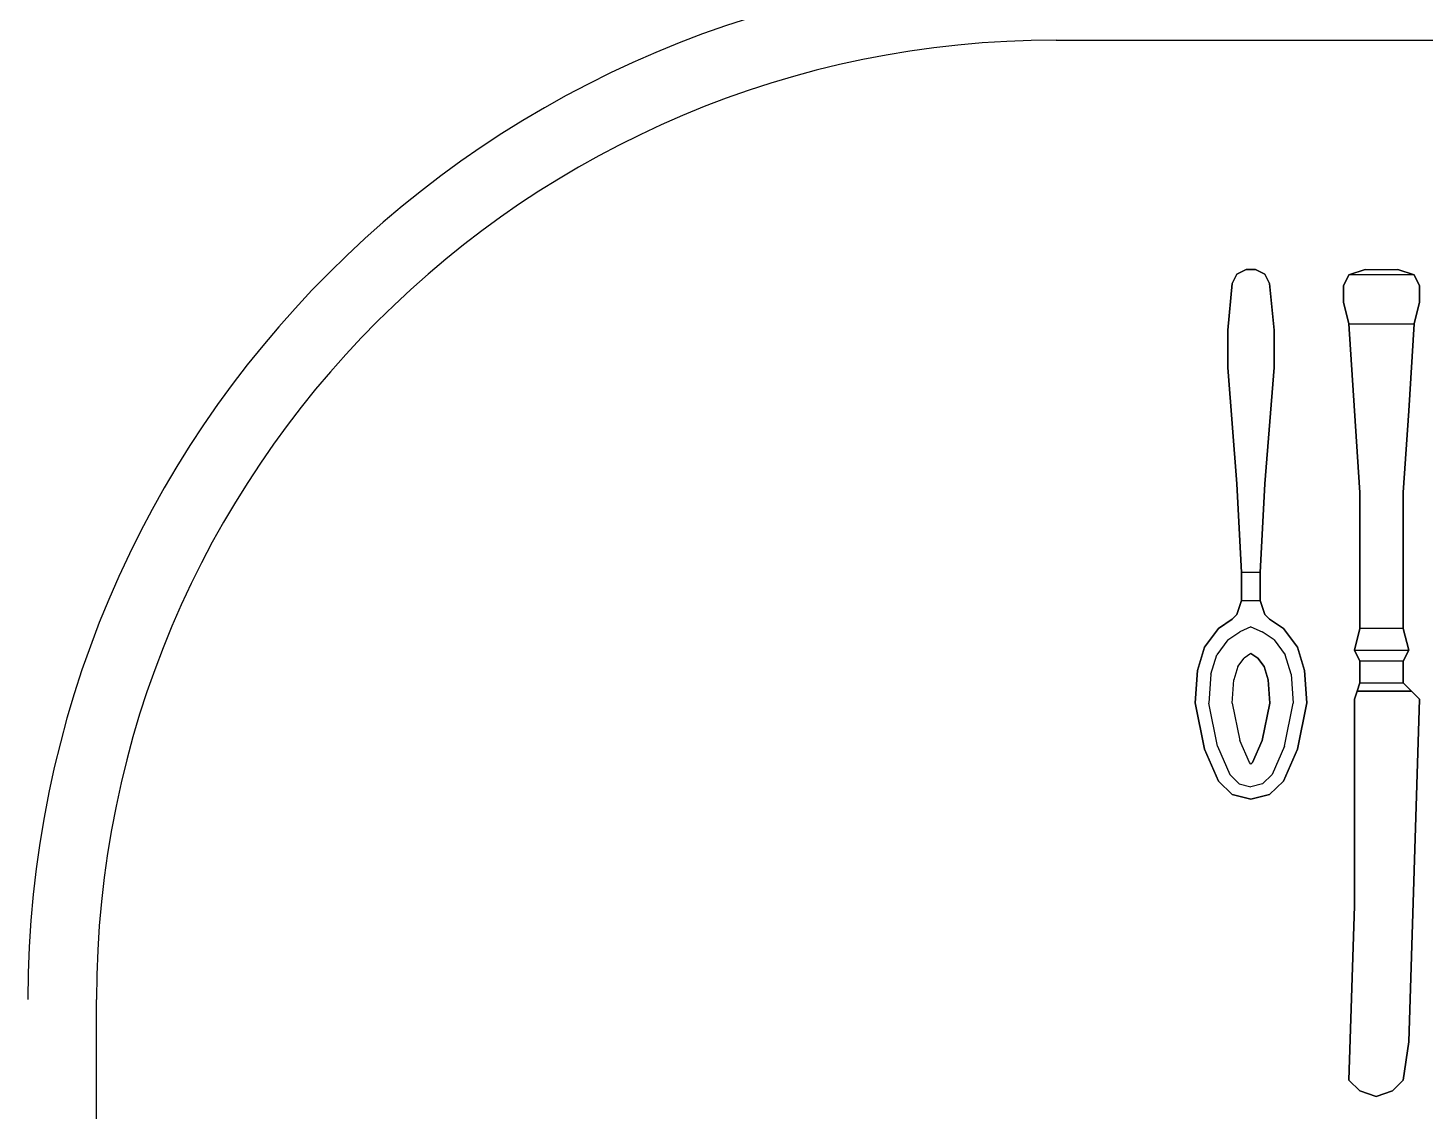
# Model space of a CAD drawing. Extents: x 15.9 to 33.1, y 12.3 to 21.3.
# Drawn here: x 22.179 to 22.5742, y 14.438 to 14.7444 of the extents above; entities that cross this region are included whole.
import ezdxf

# ---------------------------------------------------------------- set-up
doc = ezdxf.new("R2010")
doc.units = 0
doc.header["$LTSCALE"] = 0.5
doc.header["$MEASUREMENT"] = 0
doc.layers.get('0').update_dxf_attribs({"linetype": 'CONTINUOUS'})

# ---------------------------------------------------------------- blocks, each defined once
blk = doc.blocks.new('A$C403C54AD')
for p, q in [((0.83575, 1.53256, -0.0006), (1.99923, 1.53256, -0.0006)), ((0.56427, 0.79569, -0.0006), (0.56427, 1.26108, -0.0006))]:
    blk.add_line(p, q)
for radius in [0.29087, 0.27148]:
    blk.add_arc((0.83575, 1.26108, -0.0006), radius, 90, 180)
for points, invisible_edges in [([(0.8922, 1.46766, -0.04251), (0.88956, 1.46766, -0.04251), (0.88693, 1.46634, -0.04237), (0.89484, 1.46634, -0.04237)], 4), ([(0.8922, 1.46766, -0.04605), (0.88956, 1.46766, -0.04605), (0.88693, 1.46634, -0.04634), (0.89484, 1.46634, -0.04634)], 4), ([(0.89616, 1.4637, -0.04257), (0.88561, 1.4637, -0.04257), (0.88429, 1.45051, -0.0426), (0.89748, 1.45051, -0.0426)], 5), ([(0.89616, 1.4637, -0.04655), (0.88561, 1.4637, -0.04655), (0.88429, 1.45051, -0.04658), (0.89748, 1.45051, -0.04658)], 5), ([(0.88693, 1.46634, -0.04237), (0.89484, 1.46634, -0.04237), (0.89616, 1.4637, -0.04257), (0.88561, 1.4637, -0.04257)], 5), ([(0.88693, 1.46634, -0.04634), (0.89484, 1.46634, -0.04634), (0.89616, 1.4637, -0.04655), (0.88561, 1.4637, -0.04655)], 5), ([(0.91705, 1.46304, -0.03581), (0.9386, 1.46304, -0.03581), (0.93706, 1.46612, -0.03734), (0.91859, 1.46612, -0.03734)], 1), ([(0.91705, 1.46304, -0.04504), (0.9386, 1.46304, -0.04504), (0.93706, 1.46612, -0.0435), (0.91859, 1.46612, -0.0435)], 1), ([(0.9386, 1.45842, -0.03427), (0.91705, 1.45842, -0.03427), (0.91705, 1.46304, -0.03581), (0.9386, 1.46304, -0.03581)], 5), ([(0.9386, 1.45842, -0.04658), (0.91705, 1.45842, -0.04658), (0.91705, 1.46304, -0.04504), (0.9386, 1.46304, -0.04504)], 5), ([(0.91859, 1.45227, -0.03581), (0.93706, 1.45227, -0.03581), (0.9386, 1.45842, -0.03427), (0.91705, 1.45842, -0.03427)], 4), ([(0.91859, 1.45227, -0.04504), (0.93706, 1.45227, -0.04504), (0.9386, 1.45842, -0.04658), (0.91705, 1.45842, -0.04658)], 4), ([(0.93552, 1.42764, -0.03427), (0.92013, 1.42764, -0.03427), (0.91859, 1.45227, -0.03581), (0.93706, 1.45227, -0.03581)], 1), ([(0.93552, 1.42764, -0.04658), (0.92013, 1.42764, -0.04658), (0.91859, 1.45227, -0.04504), (0.93706, 1.45227, -0.04504)], 1), ([(0.88429, 1.45051, -0.0426), (0.89748, 1.45051, -0.0426), (0.89748, 1.43995, -0.04232), (0.88429, 1.43995, -0.04232)], 5), ([(0.88429, 1.45051, -0.04658), (0.89748, 1.45051, -0.04658), (0.89748, 1.43995, -0.0463), (0.88429, 1.43995, -0.0463)], 5), ([(0.89748, 1.43995, -0.0463), (0.88429, 1.43995, -0.0463), (0.88693, 1.40697, -0.04292), (0.89484, 1.40697, -0.04292)], 5), ([(0.88429, 1.43995, -0.0463), (0.88429, 1.43995, -0.04232), (0.88693, 1.40697, -0.04028), (0.88693, 1.40697, -0.04292)], 4), ([(0.89748, 1.43995, -0.04232), (0.88429, 1.43995, -0.04232), (0.88693, 1.40697, -0.04028), (0.89484, 1.40697, -0.04028)], 5), ([(0.89484, 1.40697, -0.04292), (0.89484, 1.40697, -0.04028), (0.89748, 1.43995, -0.04232), (0.89748, 1.43995, -0.0463)], 1), ([(0.92167, 1.40455, -0.03427), (0.93398, 1.40455, -0.03427), (0.93552, 1.42764, -0.03427), (0.92013, 1.42764, -0.03427)], 5), ([(0.92167, 1.40455, -0.04658), (0.93398, 1.40455, -0.04658), (0.93552, 1.42764, -0.04658), (0.92013, 1.42764, -0.04658)], 5), ([(0.88693, 1.40697, -0.04028), (0.89484, 1.40697, -0.04028), (0.89352, 1.3819, -0.03779), (0.88825, 1.3819, -0.03779)], 1), ([(0.88693, 1.40697, -0.04028), (0.88693, 1.40697, -0.04292), (0.88825, 1.3819, -0.04001), (0.88825, 1.3819, -0.03779)], 5), ([(0.88693, 1.40697, -0.04292), (0.89484, 1.40697, -0.04292), (0.89352, 1.3819, -0.04001), (0.88825, 1.3819, -0.04001)], 1), ([(0.89352, 1.3819, -0.03779), (0.89352, 1.3819, -0.04001), (0.89484, 1.40697, -0.04292), (0.89484, 1.40697, -0.04028)], 5), ([(0.93398, 1.36607, -0.03581), (0.92167, 1.36607, -0.03581), (0.92167, 1.40455, -0.03427), (0.93398, 1.40455, -0.03427)], 4), ([(0.93398, 1.36607, -0.04504), (0.92167, 1.36607, -0.04504), (0.92167, 1.40455, -0.04658), (0.93398, 1.40455, -0.04658)], 4), ([(0.88825, 1.3819, -0.04001), (0.88825, 1.3819, -0.03779), (0.88825, 1.37399, -0.03842), (0.88825, 1.37399, -0.04064)], 5), ([(0.89352, 1.37399, -0.04064), (0.89352, 1.37399, -0.03842), (0.89352, 1.3819, -0.03779), (0.89352, 1.3819, -0.04001)], 5), ([(0.88825, 1.37399, -0.03842), (0.89352, 1.37399, -0.03842), (0.89484, 1.37003, -0.04027), (0.88693, 1.37003, -0.04027)], 4), ([(0.88825, 1.37399, -0.03842), (0.88825, 1.37399, -0.04064), (0.88693, 1.37003, -0.04236), (0.88693, 1.37003, -0.04027)], 5), ([(0.88825, 1.37399, -0.04064), (0.89352, 1.37399, -0.04064), (0.89484, 1.37003, -0.04236), (0.88693, 1.37003, -0.04236)], 4), ([(0.89352, 1.37399, -0.04064), (0.89352, 1.37399, -0.03842), (0.89484, 1.37003, -0.04027), (0.89484, 1.37003, -0.04236)], 5), ([(0.88774, 1.36518, -0.04424), (0.88561, 1.3687, -0.04315), (0.88165, 1.36608, -0.04195), (0.88434, 1.36289, -0.04423)], 5), ([(0.88774, 1.36518, -0.04292), (0.88561, 1.3687, -0.041), (0.88165, 1.36608, -0.04063), (0.88434, 1.36289, -0.04291)], 5), ([(0.89484, 1.37003, -0.04027), (0.88693, 1.37003, -0.04027), (0.88561, 1.3687, -0.041), (0.89616, 1.3687, -0.041)], 5), ([(0.89484, 1.37003, -0.04236), (0.88693, 1.37003, -0.04236), (0.88561, 1.3687, -0.04315), (0.89616, 1.3687, -0.04315)], 5), ([(0.88693, 1.37003, -0.04236), (0.88693, 1.37003, -0.04027), (0.88561, 1.3687, -0.041), (0.88561, 1.3687, -0.04315)], 1), ([(0.88561, 1.3687, -0.04315), (0.89088, 1.3687, -0.04315), (0.89088, 1.36654, -0.04406), (0.88774, 1.36518, -0.04424)], 11), ([(0.88561, 1.3687, -0.041), (0.89088, 1.3687, -0.041), (0.89088, 1.36654, -0.04274), (0.88774, 1.36518, -0.04292)], 11), ([(0.89616, 1.3687, -0.04315), (0.89088, 1.3687, -0.04315), (0.89088, 1.36654, -0.04406), (0.89402, 1.36518, -0.04424)], 11), ([(0.89616, 1.3687, -0.041), (0.89088, 1.3687, -0.041), (0.89088, 1.36654, -0.04274), (0.89402, 1.36518, -0.04292)], 11), ([(0.89402, 1.36518, -0.04292), (0.89616, 1.3687, -0.041), (0.90012, 1.36608, -0.04063), (0.89743, 1.36289, -0.04291)], 5), ([(0.89484, 1.37003, -0.04027), (0.89484, 1.37003, -0.04236), (0.89616, 1.3687, -0.04315), (0.89616, 1.3687, -0.041)], 1), ([(0.88165, 1.36608, -0.04195), (0.88434, 1.36289, -0.04423), (0.88119, 1.35867, -0.04406), (0.87769, 1.36082, -0.04147)], 5), ([(0.88165, 1.36608, -0.04063), (0.88434, 1.36289, -0.04291), (0.88119, 1.35867, -0.04274), (0.87769, 1.36082, -0.04015)], 5), ([(0.88892, 1.35767, -0.04647), (0.88434, 1.36289, -0.04423), (0.88774, 1.36518, -0.04424), (0.89088, 1.35902, -0.04627)], 5), ([(0.88892, 1.35767, -0.04515), (0.88434, 1.36289, -0.04291), (0.88774, 1.36518, -0.04292), (0.89088, 1.35902, -0.04495)], 5), ([(0.88774, 1.36518, -0.04424), (0.89088, 1.35902, -0.04627), (0.89088, 1.35902, -0.04627), (0.89088, 1.36654, -0.04406)], 5), ([(0.88774, 1.36518, -0.04292), (0.89088, 1.35902, -0.04495), (0.89088, 1.35902, -0.04495), (0.89088, 1.36654, -0.04274)], 5), ([(0.89402, 1.36518, -0.04424), (0.89088, 1.35902, -0.04627), (0.89088, 1.35902, -0.04627), (0.89088, 1.36654, -0.04406)], 5), ([(0.89402, 1.36518, -0.04292), (0.89088, 1.35902, -0.04495), (0.89088, 1.35902, -0.04495), (0.89088, 1.36654, -0.04274)], 5), ([(0.89284, 1.35767, -0.04647), (0.89743, 1.36289, -0.04423), (0.89402, 1.36518, -0.04424), (0.89088, 1.35902, -0.04627)], 5), ([(0.89284, 1.35767, -0.04515), (0.89743, 1.36289, -0.04291), (0.89402, 1.36518, -0.04292), (0.89088, 1.35902, -0.04495)], 5), ([(0.90012, 1.36608, -0.04195), (0.89743, 1.36289, -0.04423), (0.90058, 1.35867, -0.04406), (0.90408, 1.36082, -0.04147)], 5), ([(0.90012, 1.36608, -0.04063), (0.89743, 1.36289, -0.04291), (0.90058, 1.35867, -0.04274), (0.90408, 1.36082, -0.04015)], 5), ([(0.88119, 1.35867, -0.04274), (0.87769, 1.36082, -0.04015), (0.87571, 1.35422, -0.03974), (0.87953, 1.35316, -0.04222)], 5), ([(0.88119, 1.35867, -0.04406), (0.87769, 1.36082, -0.04147), (0.87571, 1.35422, -0.04106), (0.87953, 1.35316, -0.04354)], 5), ([(0.88119, 1.35867, -0.04406), (0.88715, 1.3553, -0.04638), (0.88892, 1.35767, -0.04647), (0.88434, 1.36289, -0.04423)], 5), ([(0.88119, 1.35867, -0.04274), (0.88715, 1.3553, -0.04506), (0.88892, 1.35767, -0.04515), (0.88434, 1.36289, -0.04291)], 5), ([(0.90058, 1.35867, -0.04406), (0.89462, 1.3553, -0.04638), (0.89284, 1.35767, -0.04647), (0.89743, 1.36289, -0.04423)], 5), ([(0.90058, 1.35867, -0.04274), (0.89462, 1.3553, -0.04506), (0.89284, 1.35767, -0.04515), (0.89743, 1.36289, -0.04291)], 5), ([(0.90058, 1.35867, -0.04274), (0.90408, 1.36082, -0.04015), (0.90606, 1.35422, -0.03974), (0.90224, 1.35316, -0.04222)], 5), ([(0.90058, 1.35867, -0.04406), (0.90408, 1.36082, -0.04147), (0.90606, 1.35422, -0.04106), (0.90224, 1.35316, -0.04354)], 5), ([(0.88604, 1.35158, -0.04614), (0.87953, 1.35316, -0.04354), (0.88119, 1.35867, -0.04406), (0.88715, 1.3553, -0.04638)], 5), ([(0.88604, 1.35158, -0.04482), (0.87953, 1.35316, -0.04222), (0.88119, 1.35867, -0.04274), (0.88715, 1.3553, -0.04506)], 5), ([(0.89462, 1.3553, -0.04638), (0.88715, 1.3553, -0.04638), (0.88892, 1.35767, -0.04647), (0.89284, 1.35767, -0.04647)], 5), ([(0.89462, 1.3553, -0.04506), (0.88715, 1.3553, -0.04506), (0.88892, 1.35767, -0.04515), (0.89284, 1.35767, -0.04515)], 5), ([(0.88892, 1.35767, -0.04647), (0.89284, 1.35767, -0.04647), (0.89088, 1.35902, -0.04627)], 1), ([(0.88892, 1.35767, -0.04515), (0.89284, 1.35767, -0.04515), (0.89088, 1.35902, -0.04495)], 1), ([(0.89573, 1.35158, -0.04482), (0.90224, 1.35316, -0.04222), (0.90058, 1.35867, -0.04274), (0.89462, 1.3553, -0.04506)], 5), ([(0.92167, 1.35684, -0.04504), (0.92167, 1.35684, -0.03581), (0.92167, 1.35068, -0.03581), (0.92167, 1.35068, -0.04504)], 4), ([(0.93398, 1.35068, -0.04504), (0.93398, 1.35068, -0.03581), (0.93398, 1.35684, -0.03581), (0.93398, 1.35684, -0.04504)], 1), ([(0.87571, 1.35422, -0.03974), (0.87953, 1.35316, -0.04222), (0.87893, 1.34491, -0.04133), (0.87505, 1.34501, -0.03888)], 5), ([(0.87571, 1.35422, -0.04106), (0.87953, 1.35316, -0.04354), (0.87893, 1.34491, -0.04265), (0.87505, 1.34501, -0.0402)], 5), ([(0.87893, 1.34491, -0.04265), (0.88556, 1.34497, -0.0452), (0.88604, 1.35158, -0.04614), (0.87953, 1.35316, -0.04354)], 5), ([(0.87893, 1.34491, -0.04133), (0.88556, 1.34497, -0.04388), (0.88604, 1.35158, -0.04482), (0.87953, 1.35316, -0.04222)], 5), ([(0.88604, 1.35158, -0.04614), (0.89573, 1.35158, -0.04614), (0.89462, 1.3553, -0.04638), (0.88715, 1.3553, -0.04638)], 5), ([(0.88604, 1.35158, -0.04482), (0.89573, 1.35158, -0.04482), (0.89462, 1.3553, -0.04506), (0.88715, 1.3553, -0.04506)], 5), ([(0.90283, 1.34491, -0.04265), (0.89621, 1.34497, -0.0452), (0.89573, 1.35158, -0.04614), (0.90224, 1.35316, -0.04354)], 5), ([(0.90283, 1.34491, -0.04133), (0.89621, 1.34497, -0.04388), (0.89573, 1.35158, -0.04482), (0.90224, 1.35316, -0.04222)], 5), ([(0.90606, 1.35422, -0.03974), (0.90224, 1.35316, -0.04222), (0.90283, 1.34491, -0.04133), (0.90672, 1.34501, -0.03888)], 5), ([(0.90606, 1.35422, -0.04106), (0.90224, 1.35316, -0.04354), (0.90283, 1.34491, -0.04265), (0.90672, 1.34501, -0.0402)], 5), ([(0.89621, 1.34497, -0.0452), (0.88556, 1.34497, -0.0452), (0.88604, 1.35158, -0.04614), (0.89573, 1.35158, -0.04614)], 5), ([(0.89621, 1.34497, -0.04388), (0.88556, 1.34497, -0.04388), (0.88604, 1.35158, -0.04482), (0.89573, 1.35158, -0.04482)], 5), ([(0.9386, 1.34606, -0.03965), (0.92013, 1.34606, -0.03965), (0.9209, 1.34837, -0.03888), (0.93629, 1.34837, -0.03888)], 1), ([(0.9386, 1.34606, -0.04119), (0.92013, 1.34606, -0.04119), (0.9209, 1.34837, -0.04196), (0.93629, 1.34837, -0.04196)], 1), ([(0.9209, 1.34837, -0.04196), (0.9209, 1.34837, -0.03888), (0.92013, 1.34606, -0.03965), (0.92013, 1.34606, -0.04119)], 5), ([(0.92167, 1.35068, -0.03581), (0.92167, 1.35068, -0.04504), (0.9209, 1.34837, -0.04196), (0.9209, 1.34837, -0.03888)], 5), ([(0.93629, 1.34837, -0.03888), (0.93629, 1.34837, -0.04196), (0.93398, 1.35068, -0.04504), (0.93398, 1.35068, -0.03581)], 5), ([(0.9386, 1.34606, -0.04119), (0.9386, 1.34606, -0.03965), (0.93629, 1.34837, -0.03888), (0.93629, 1.34837, -0.04196)], 5), ([(0.87893, 1.34491, -0.04265), (0.87505, 1.34501, -0.0402), (0.87769, 1.33198, -0.03816), (0.88139, 1.33278, -0.04067)], 5), ([(0.87893, 1.34491, -0.04133), (0.87505, 1.34501, -0.03888), (0.87769, 1.33198, -0.03684), (0.88139, 1.33278, -0.03935)], 5), ([(0.88771, 1.33436, -0.04216), (0.88139, 1.33278, -0.03935), (0.87893, 1.34491, -0.04133), (0.88556, 1.34497, -0.04388)], 5), ([(0.88771, 1.33436, -0.04348), (0.88139, 1.33278, -0.04067), (0.87893, 1.34491, -0.04265), (0.88556, 1.34497, -0.0452)], 5), ([(0.88771, 1.33436, -0.04216), (0.89406, 1.33436, -0.04216), (0.89621, 1.34497, -0.04388), (0.88556, 1.34497, -0.04388)], 5), ([(0.88771, 1.33436, -0.04348), (0.89406, 1.33436, -0.04348), (0.89621, 1.34497, -0.0452), (0.88556, 1.34497, -0.0452)], 5), ([(0.89406, 1.33436, -0.04216), (0.90038, 1.33278, -0.03935), (0.90283, 1.34491, -0.04133), (0.89621, 1.34497, -0.04388)], 5), ([(0.89406, 1.33436, -0.04348), (0.90038, 1.33278, -0.04067), (0.90283, 1.34491, -0.04265), (0.89621, 1.34497, -0.0452)], 5), ([(0.90283, 1.34491, -0.04265), (0.90672, 1.34501, -0.0402), (0.90408, 1.33198, -0.03816), (0.90038, 1.33278, -0.04067)], 5), ([(0.90283, 1.34491, -0.04133), (0.90672, 1.34501, -0.03888), (0.90408, 1.33198, -0.03684), (0.90038, 1.33278, -0.03935)], 5), ([(0.92013, 1.28757, -0.03965), (0.93552, 1.24909, -0.03965), (0.9386, 1.34606, -0.03965), (0.92013, 1.34606, -0.03965)], 5), ([(0.92013, 1.28757, -0.04119), (0.93552, 1.24909, -0.04119), (0.9386, 1.34606, -0.04119), (0.92013, 1.34606, -0.04119)], 5), ([(0.92013, 1.34606, -0.03965), (0.92013, 1.34606, -0.04119), (0.92013, 1.28757, -0.04119), (0.92013, 1.28757, -0.03965)], 5), ([(0.93552, 1.24909, -0.04119), (0.93552, 1.24909, -0.03965), (0.9386, 1.34606, -0.03965), (0.9386, 1.34606, -0.04119)], 5), ([(0.87769, 1.33198, -0.03816), (0.88139, 1.33278, -0.04067), (0.8849, 1.32476, -0.03896), (0.88165, 1.32291, -0.03632)], 5), ([(0.87769, 1.33198, -0.03684), (0.88139, 1.33278, -0.03935), (0.8849, 1.32476, -0.03764), (0.88165, 1.32291, -0.035)], 5), ([(0.8849, 1.32476, -0.03896), (0.89045, 1.32814, -0.04186), (0.88771, 1.33436, -0.04348), (0.88139, 1.33278, -0.04067)], 5), ([(0.8849, 1.32476, -0.03764), (0.89045, 1.32814, -0.04054), (0.88771, 1.33436, -0.04216), (0.88139, 1.33278, -0.03935)], 5), ([(0.89132, 1.32814, -0.04186), (0.89045, 1.32814, -0.04186), (0.88771, 1.33436, -0.04348), (0.89406, 1.33436, -0.04348)], 5), ([(0.89132, 1.32814, -0.04054), (0.89045, 1.32814, -0.04054), (0.88771, 1.33436, -0.04216), (0.89406, 1.33436, -0.04216)], 5), ([(0.89687, 1.32476, -0.03896), (0.89132, 1.32814, -0.04186), (0.89406, 1.33436, -0.04348), (0.90038, 1.33278, -0.04067)], 5), ([(0.89687, 1.32476, -0.03764), (0.89132, 1.32814, -0.04054), (0.89406, 1.33436, -0.04216), (0.90038, 1.33278, -0.03935)], 5), ([(0.90408, 1.33198, -0.03816), (0.90038, 1.33278, -0.04067), (0.89687, 1.32476, -0.03896), (0.90012, 1.32291, -0.03632)], 5), ([(0.90408, 1.33198, -0.03684), (0.90038, 1.33278, -0.03935), (0.89687, 1.32476, -0.03764), (0.90012, 1.32291, -0.035)], 5), ([(0.89045, 1.32814, -0.04054), (0.88758, 1.32213, -0.03709), (0.8849, 1.32476, -0.03764), (0.89045, 1.32814, -0.04054)], 5), ([(0.89045, 1.32814, -0.04186), (0.88758, 1.32213, -0.03841), (0.8849, 1.32476, -0.03896), (0.89045, 1.32814, -0.04186)], 5), ([(0.89088, 1.32132, -0.0369), (0.89088, 1.32772, -0.0404), (0.89045, 1.32814, -0.04054), (0.88758, 1.32213, -0.03709)], 5), ([(0.89088, 1.32132, -0.03822), (0.89088, 1.32772, -0.04172), (0.89045, 1.32814, -0.04186), (0.88758, 1.32213, -0.03841)], 5), ([(0.89088, 1.32772, -0.0404), (0.89045, 1.32814, -0.04054), (0.89132, 1.32814, -0.04054), (0.89088, 1.32772, -0.0404)], 2), ([(0.89088, 1.32772, -0.04172), (0.89045, 1.32814, -0.04186), (0.89132, 1.32814, -0.04186), (0.89088, 1.32772, -0.04172)], 2), ([(0.89088, 1.32132, -0.0369), (0.89088, 1.32772, -0.0404), (0.89132, 1.32814, -0.04054), (0.89419, 1.32213, -0.03709)], 5), ([(0.89088, 1.32132, -0.03822), (0.89088, 1.32772, -0.04172), (0.89132, 1.32814, -0.04186), (0.89419, 1.32213, -0.03841)], 5), ([(0.89132, 1.32814, -0.04054), (0.89419, 1.32213, -0.03709), (0.89687, 1.32476, -0.03764), (0.89132, 1.32814, -0.04054)], 5), ([(0.89132, 1.32814, -0.04186), (0.89419, 1.32213, -0.03841), (0.89687, 1.32476, -0.03896), (0.89132, 1.32814, -0.04186)], 5), ([(0.8849, 1.32476, -0.03896), (0.88165, 1.32291, -0.03632), (0.88561, 1.31907, -0.03523), (0.88758, 1.32213, -0.03841)], 5), ([(0.8849, 1.32476, -0.03764), (0.88165, 1.32291, -0.035), (0.88561, 1.31907, -0.03391), (0.88758, 1.32213, -0.03709)], 5), ([(0.89687, 1.32476, -0.03896), (0.90012, 1.32291, -0.03632), (0.89616, 1.31907, -0.03523), (0.89419, 1.32213, -0.03841)], 5), ([(0.89687, 1.32476, -0.03764), (0.90012, 1.32291, -0.035), (0.89616, 1.31907, -0.03391), (0.89419, 1.32213, -0.03709)], 5), ([(0.88561, 1.31907, -0.03523), (0.88758, 1.32213, -0.03841), (0.89088, 1.32132, -0.03822), (0.89088, 1.31776, -0.03505)], 5), ([(0.88561, 1.31907, -0.03391), (0.88758, 1.32213, -0.03709), (0.89088, 1.32132, -0.0369), (0.89088, 1.31776, -0.03373)], 5), ([(0.89616, 1.31907, -0.03523), (0.89419, 1.32213, -0.03841), (0.89088, 1.32132, -0.03822), (0.89088, 1.31776, -0.03505)], 5), ([(0.89616, 1.31907, -0.03391), (0.89419, 1.32213, -0.03709), (0.89088, 1.32132, -0.0369), (0.89088, 1.31776, -0.03373)], 5), ([(0.93398, 1.23832, -0.03965), (0.91859, 1.23832, -0.03965), (0.92013, 1.28757, -0.03965), (0.93552, 1.24909, -0.03965)], 5), ([(0.93398, 1.23832, -0.04119), (0.91859, 1.23832, -0.04119), (0.92013, 1.28757, -0.04119), (0.93552, 1.24909, -0.04119)], 5), ([(0.92013, 1.28757, -0.04119), (0.92013, 1.28757, -0.03965), (0.91859, 1.23832, -0.03965), (0.91859, 1.23832, -0.04119)], 5), ([(0.93398, 1.23832, -0.03965), (0.93398, 1.23832, -0.04119), (0.93552, 1.24909, -0.04119), (0.93552, 1.24909, -0.03965)], 5), ([(0.92167, 1.23524, -0.03965), (0.9309, 1.23524, -0.03965), (0.93398, 1.23832, -0.03965), (0.91859, 1.23832, -0.03965)], 5), ([(0.92167, 1.23524, -0.04119), (0.9309, 1.23524, -0.04119), (0.93398, 1.23832, -0.04119), (0.91859, 1.23832, -0.04119)], 5), ([(0.91859, 1.23832, -0.03965), (0.91859, 1.23832, -0.04119), (0.92167, 1.23524, -0.04119), (0.92167, 1.23524, -0.03965)], 5), ([(0.9309, 1.23524, -0.04119), (0.9309, 1.23524, -0.03965), (0.93398, 1.23832, -0.03965), (0.93398, 1.23832, -0.04119)], 5), ([(0.92629, 1.2337, -0.03965), (0.92629, 1.2337, -0.03965), (0.92167, 1.23524, -0.03965), (0.9309, 1.23524, -0.03965)], 4), ([(0.92629, 1.2337, -0.04119), (0.92629, 1.2337, -0.04119), (0.92167, 1.23524, -0.04119), (0.9309, 1.23524, -0.04119)], 4), ([(0.92167, 1.23524, -0.04119), (0.92167, 1.23524, -0.03965), (0.92629, 1.2337, -0.03965), (0.92629, 1.2337, -0.04119)], 1), ([(0.92629, 1.2337, -0.03965), (0.92629, 1.2337, -0.04119), (0.9309, 1.23524, -0.04119), (0.9309, 1.23524, -0.03965)], 4)]:
    blk.add_3dface(points, dxfattribs=dict(invisible_edges=invisible_edges))
for points in [[(0.88956, 1.46766, -0.04605), (0.88956, 1.46766, -0.04251), (0.88693, 1.46634, -0.04237), (0.88693, 1.46634, -0.04634)], [(0.8922, 1.46766, -0.04251), (0.8922, 1.46766, -0.04605), (0.88956, 1.46766, -0.04605), (0.88956, 1.46766, -0.04251)], [(0.89484, 1.46634, -0.04634), (0.89484, 1.46634, -0.04237), (0.8922, 1.46766, -0.04251), (0.8922, 1.46766, -0.04605)], [(0.93706, 1.46612, -0.03734), (0.91859, 1.46612, -0.03734), (0.92321, 1.46766, -0.04042), (0.93244, 1.46766, -0.04042)], [(0.92321, 1.46766, -0.04042), (0.92321, 1.46766, -0.04042), (0.91859, 1.46612, -0.03734), (0.91859, 1.46612, -0.0435)], [(0.93706, 1.46612, -0.0435), (0.91859, 1.46612, -0.0435), (0.92321, 1.46766, -0.04042), (0.93244, 1.46766, -0.04042)], [(0.93706, 1.46612, -0.03734), (0.93706, 1.46612, -0.0435), (0.93244, 1.46766, -0.04042)], [(0.88561, 1.4637, -0.04655), (0.88561, 1.4637, -0.04257), (0.88429, 1.45051, -0.0426), (0.88429, 1.45051, -0.04658)], [(0.88693, 1.46634, -0.04237), (0.88693, 1.46634, -0.04634), (0.88561, 1.4637, -0.04655), (0.88561, 1.4637, -0.04257)], [(0.89616, 1.4637, -0.04257), (0.89616, 1.4637, -0.04655), (0.89484, 1.46634, -0.04634), (0.89484, 1.46634, -0.04237)], [(0.89748, 1.45051, -0.04658), (0.89748, 1.45051, -0.0426), (0.89616, 1.4637, -0.04257), (0.89616, 1.4637, -0.04655)], [(0.91859, 1.46612, -0.03734), (0.91859, 1.46612, -0.0435), (0.91705, 1.46304, -0.04504), (0.91705, 1.46304, -0.03581)], [(0.91705, 1.46304, -0.03581), (0.91705, 1.46304, -0.04504), (0.91705, 1.45842, -0.04658), (0.91705, 1.45842, -0.03427)], [(0.9386, 1.46304, -0.04504), (0.9386, 1.46304, -0.03581), (0.93706, 1.46612, -0.03734), (0.93706, 1.46612, -0.0435)], [(0.9386, 1.45842, -0.03427), (0.9386, 1.45842, -0.04658), (0.9386, 1.46304, -0.04504), (0.9386, 1.46304, -0.03581)], [(0.91705, 1.45842, -0.04658), (0.91705, 1.45842, -0.03427), (0.91859, 1.45227, -0.03581), (0.91859, 1.45227, -0.04504)], [(0.93706, 1.45227, -0.04504), (0.93706, 1.45227, -0.03581), (0.9386, 1.45842, -0.03427), (0.9386, 1.45842, -0.04658)], [(0.91859, 1.45227, -0.03581), (0.91859, 1.45227, -0.04504), (0.92013, 1.42764, -0.04658), (0.92013, 1.42764, -0.03427)], [(0.93552, 1.42764, -0.03427), (0.93552, 1.42764, -0.04658), (0.93706, 1.45227, -0.04504), (0.93706, 1.45227, -0.03581)], [(0.88429, 1.45051, -0.0426), (0.88429, 1.45051, -0.04658), (0.88429, 1.43995, -0.0463), (0.88429, 1.43995, -0.04232)], [(0.89748, 1.43995, -0.04232), (0.89748, 1.43995, -0.0463), (0.89748, 1.45051, -0.04658), (0.89748, 1.45051, -0.0426)], [(0.92013, 1.42764, -0.04658), (0.92013, 1.42764, -0.03427), (0.92167, 1.40455, -0.03427), (0.92167, 1.40455, -0.04658)], [(0.93398, 1.40455, -0.04658), (0.93398, 1.40455, -0.03427), (0.93552, 1.42764, -0.03427), (0.93552, 1.42764, -0.04658)], [(0.92167, 1.40455, -0.03427), (0.92167, 1.40455, -0.04658), (0.92167, 1.36607, -0.04504), (0.92167, 1.36607, -0.03581)], [(0.93398, 1.36607, -0.03581), (0.93398, 1.36607, -0.04504), (0.93398, 1.40455, -0.04658), (0.93398, 1.40455, -0.03427)], [(0.89352, 1.3819, -0.04001), (0.88825, 1.3819, -0.04001), (0.88825, 1.37399, -0.04064), (0.89352, 1.37399, -0.04064)], [(0.89352, 1.3819, -0.03779), (0.88825, 1.3819, -0.03779), (0.88825, 1.37399, -0.03842), (0.89352, 1.37399, -0.03842)], [(0.88561, 1.3687, -0.04315), (0.88561, 1.3687, -0.041), (0.88165, 1.36608, -0.04063), (0.88165, 1.36608, -0.04195)], [(0.90012, 1.36608, -0.04195), (0.90012, 1.36608, -0.04063), (0.89616, 1.3687, -0.041), (0.89616, 1.3687, -0.04315)], [(0.88165, 1.36608, -0.04063), (0.88165, 1.36608, -0.04195), (0.87769, 1.36082, -0.04147), (0.87769, 1.36082, -0.04015)], [(0.90408, 1.36082, -0.04015), (0.90408, 1.36082, -0.04147), (0.90012, 1.36608, -0.04195), (0.90012, 1.36608, -0.04063)], [(0.92013, 1.35991, -0.03427), (0.93552, 1.35991, -0.03427), (0.93398, 1.36607, -0.03581), (0.92167, 1.36607, -0.03581)], [(0.92013, 1.35991, -0.04658), (0.93552, 1.35991, -0.04658), (0.93398, 1.36607, -0.04504), (0.92167, 1.36607, -0.04504)], [(0.92167, 1.36607, -0.04504), (0.92167, 1.36607, -0.03581), (0.92013, 1.35991, -0.03427), (0.92013, 1.35991, -0.04658)], [(0.93552, 1.35991, -0.04658), (0.93552, 1.35991, -0.03427), (0.93398, 1.36607, -0.03581), (0.93398, 1.36607, -0.04504)], [(0.87769, 1.36082, -0.04147), (0.87769, 1.36082, -0.04015), (0.87571, 1.35422, -0.03974), (0.87571, 1.35422, -0.04106)], [(0.90606, 1.35422, -0.04106), (0.90606, 1.35422, -0.03974), (0.90408, 1.36082, -0.04015), (0.90408, 1.36082, -0.04147)], [(0.93398, 1.35684, -0.03581), (0.92167, 1.35684, -0.03581), (0.92013, 1.35991, -0.03427), (0.93552, 1.35991, -0.03427)], [(0.93398, 1.35684, -0.04504), (0.92167, 1.35684, -0.04504), (0.92013, 1.35991, -0.04658), (0.93552, 1.35991, -0.04658)], [(0.92013, 1.35991, -0.03427), (0.92013, 1.35991, -0.04658), (0.92167, 1.35684, -0.04504), (0.92167, 1.35684, -0.03581)], [(0.93398, 1.35684, -0.03581), (0.93398, 1.35684, -0.04504), (0.93552, 1.35991, -0.04658), (0.93552, 1.35991, -0.03427)], [(0.92167, 1.35068, -0.03581), (0.93398, 1.35068, -0.03581), (0.93398, 1.35684, -0.03581), (0.92167, 1.35684, -0.03581)], [(0.92167, 1.35068, -0.04504), (0.93398, 1.35068, -0.04504), (0.93398, 1.35684, -0.04504), (0.92167, 1.35684, -0.04504)], [(0.87571, 1.35422, -0.03974), (0.87571, 1.35422, -0.04106), (0.87505, 1.34501, -0.0402), (0.87505, 1.34501, -0.03888)], [(0.90672, 1.34501, -0.0402), (0.90672, 1.34501, -0.03888), (0.90606, 1.35422, -0.03974), (0.90606, 1.35422, -0.04106)], [(0.93629, 1.34837, -0.03888), (0.9209, 1.34837, -0.03888), (0.92167, 1.35068, -0.03581), (0.93398, 1.35068, -0.03581)], [(0.93629, 1.34837, -0.04196), (0.9209, 1.34837, -0.04196), (0.92167, 1.35068, -0.04504), (0.93398, 1.35068, -0.04504)], [(0.87505, 1.34501, -0.0402), (0.87505, 1.34501, -0.03888), (0.87769, 1.33198, -0.03684), (0.87769, 1.33198, -0.03816)], [(0.90408, 1.33198, -0.03684), (0.90408, 1.33198, -0.03816), (0.90672, 1.34501, -0.0402), (0.90672, 1.34501, -0.03888)], [(0.87769, 1.33198, -0.03684), (0.87769, 1.33198, -0.03816), (0.88165, 1.32291, -0.03632), (0.88165, 1.32291, -0.035)], [(0.90012, 1.32291, -0.03632), (0.90012, 1.32291, -0.035), (0.90408, 1.33198, -0.03684), (0.90408, 1.33198, -0.03816)], [(0.88165, 1.32291, -0.03632), (0.88165, 1.32291, -0.035), (0.88561, 1.31907, -0.03391), (0.88561, 1.31907, -0.03523)], [(0.89616, 1.31907, -0.03391), (0.89616, 1.31907, -0.03523), (0.90012, 1.32291, -0.03632), (0.90012, 1.32291, -0.035)], [(0.88561, 1.31907, -0.03391), (0.88561, 1.31907, -0.03523), (0.89088, 1.31776, -0.03505), (0.89088, 1.31776, -0.03373)], [(0.89088, 1.31776, -0.03505), (0.89088, 1.31776, -0.03373), (0.89616, 1.31907, -0.03391), (0.89616, 1.31907, -0.03523)]]:
    blk.add_3dface(points)

msp = doc.modelspace()

# ---------------------------------------------------------------- block references
msp.add_blockref('A$C403C54AD', (21.63411, 13.20843, 0.0006))

doc.saveas('drawing.dxf')
